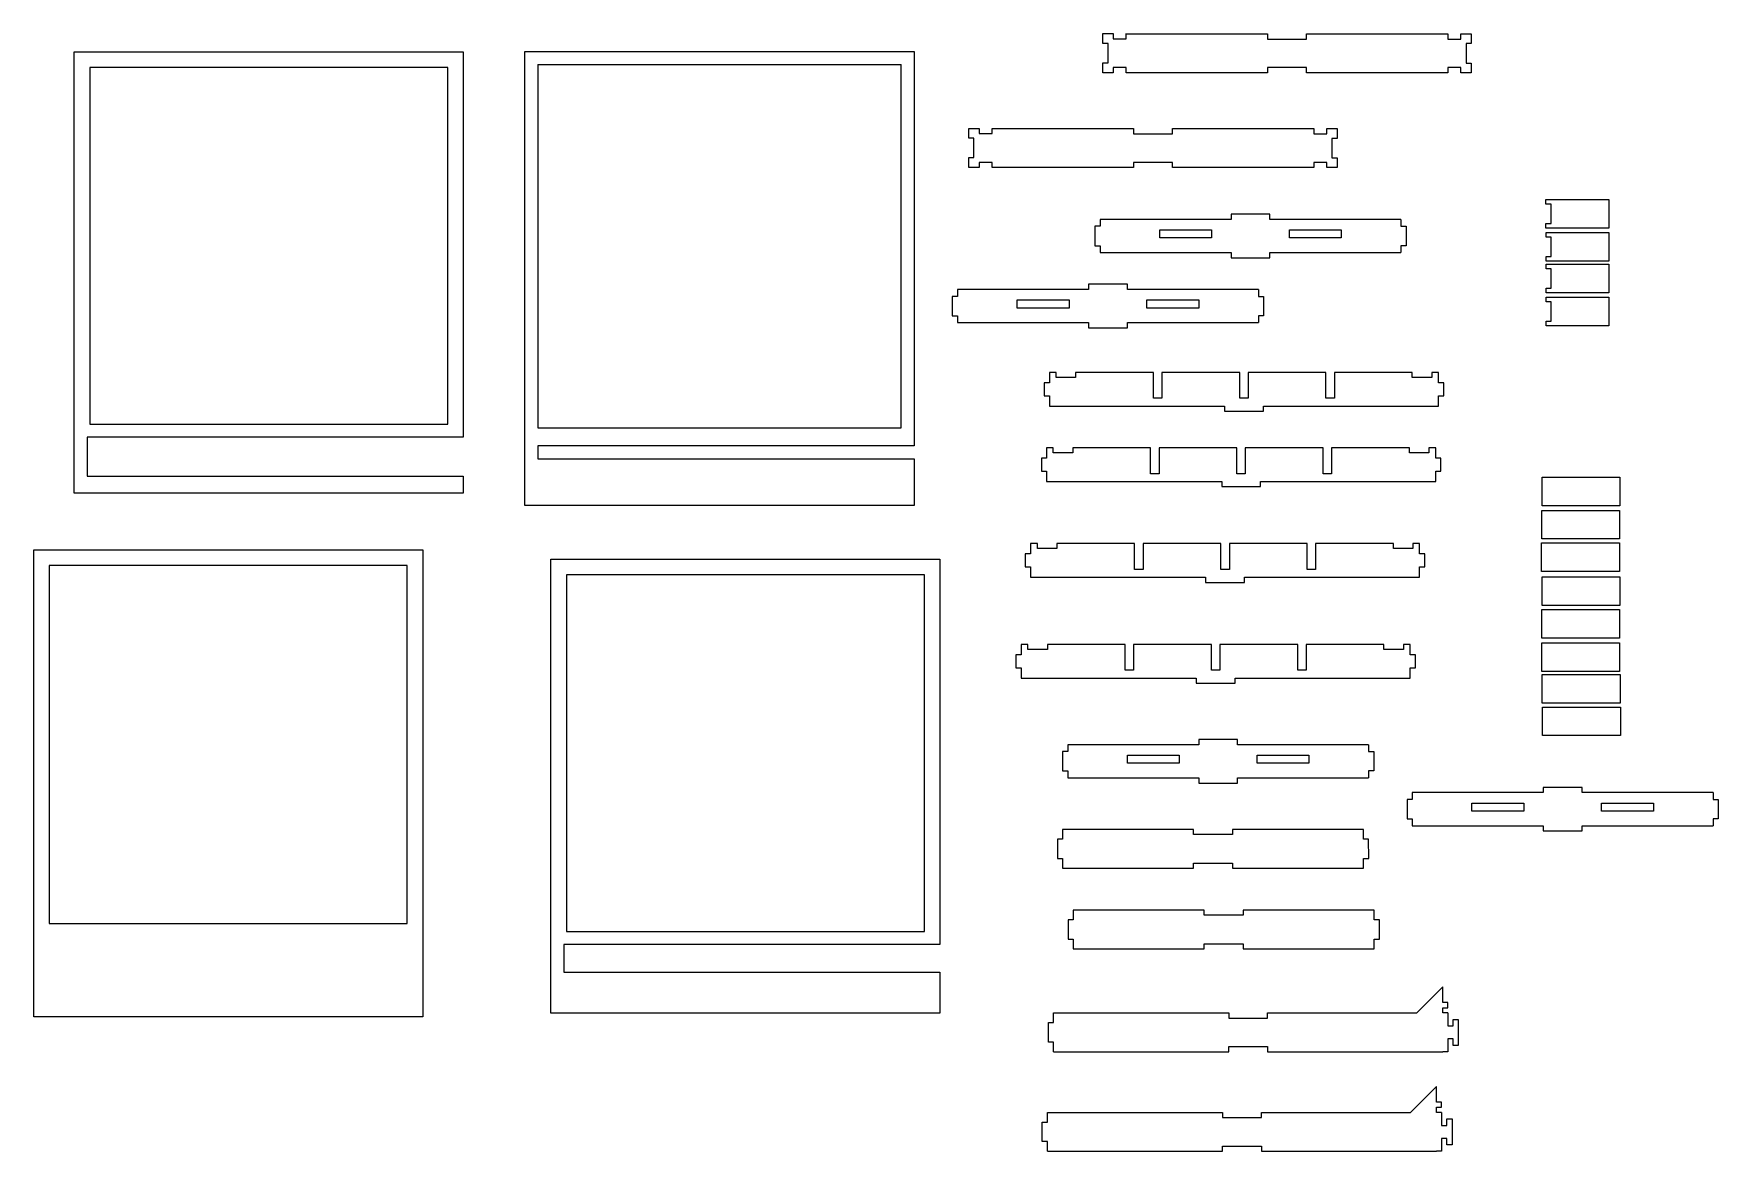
# Model space of a CAD drawing. Header units: millimetres. Extents: x 274 to 1573, y 202 to 1064.
import ezdxf

# ---------------------------------------------------------------- set-up
doc = ezdxf.new("R2010")
doc.units = ezdxf.units.MM
doc.layers.add('exterior', color=6, linetype='Continuous')
doc.layers.add('interior', color=4, linetype='Continuous')

msp = doc.modelspace()

# ---------------------------------------------------------------- linework, layer by layer
at = {"layer": 'exterior'}
for points in [[(1124.2, 1033.5), (1116.2, 1033.5), (1116.2, 1037.5), (1106.2, 1037.5), (1106.2, 1033.5), (1098.2, 1033.5), (1098.2, 1041.2), (1102.2, 1041.2), (1102.2, 1056.2), (1098.2, 1056.2), (1098.2, 1063.7), (1106.2, 1063.7), (1106.2, 1059.7), (1116.2, 1059.7), (1116.2, 1063.7)], [(1116.2, 1063.5), (1225.2, 1063.5), (1225.2, 1059.5), (1255.2, 1059.5), (1255.2, 1063.5), (1364.2, 1063.5), (1364.2, 1059.5), (1374.2, 1059.5), (1374.2, 1063.5), (1382.2, 1063.5), (1382.2, 1056), (1378.2, 1056), (1378.2, 1041), (1382.2, 1041), (1382.2, 1033.5)], [(605.1, 709.6), (305.1, 709.6), (305.1, 1049.6), (317.1, 1049.6), (605.1, 1049.6), (605.1, 752.6), (315.1, 752.6), (315.1, 722.6), (605.1, 722.6), (605.1, 709.6)], [(952.6, 699.9), (652.6, 699.9), (652.6, 1049.9), (662.6, 1049.9)], [(652.6, 1049.9), (952.6, 1049.9), (952.6, 759.9)], [(662.6, 1039.9), (942.6, 1039.9)], [(662.6, 1039.9), (662.6, 759.9), (942.6, 759.9)], [(942.6, 759.9), (942.6, 1039.9)], [(1356.2, 1033.5), (1255.2, 1033.5), (1255.2, 1037.5), (1225.2, 1037.5), (1225.2, 1033.5), (1124.2, 1033.5)], [(1382.2, 1033.5), (1374.2, 1033.5), (1374.2, 1037.5), (1364.2, 1037.5), (1364.2, 1033.5), (1356.2, 1033.5)], [(1020.8, 960.5), (1012.8, 960.5), (1012.8, 964.5), (1002.8, 964.5), (1002.8, 960.5), (994.8, 960.5), (994.8, 968.2), (998.8, 968.2), (998.8, 983.2), (994.8, 983.2), (994.8, 990.7), (1002.8, 990.7), (1002.8, 986.7), (1012.8, 986.7), (1012.8, 990.7)], [(1012.8, 990.5), (1121.8, 990.5), (1121.8, 986.5), (1151.8, 986.5), (1151.8, 990.5), (1260.8, 990.5), (1260.8, 986.5), (1270.8, 986.5), (1270.8, 990.5), (1278.8, 990.5), (1278.8, 983), (1274.8, 983), (1274.8, 968), (1278.8, 968), (1278.8, 960.5)], [(1252.8, 960.5), (1151.8, 960.5), (1151.8, 964.5), (1121.8, 964.5), (1121.8, 960.5), (1020.8, 960.5)], [(1278.8, 960.5), (1270.8, 960.5), (1270.8, 964.5), (1260.8, 964.5), (1260.8, 960.5), (1252.8, 960.5)], [(1439.7, 935.8), (1488.2, 935.8), (1488.2, 913.8), (1439.7, 913.8), (1439.7, 917.3), (1443.7, 917.3), (1443.7, 932.3), (1439.7, 932.3), (1439.7, 935.8)], [(1328, 920.5), (1227, 920.5), (1227, 924.5), (1197, 924.5), (1197, 920.5), (1096, 920.5), (1096, 915.2), (1092, 915.2), (1092, 900.2), (1096, 900.2), (1096, 895), (1197, 895), (1197, 891), (1227, 891), (1227, 895), (1328, 895)], [(1328, 920.5), (1328, 915.2), (1332, 915.2), (1332, 900.2), (1328, 900.2), (1328, 895)], [(1439.9, 910.3), (1488.4, 910.3), (1488.4, 888.3), (1439.9, 888.3), (1439.9, 891.8), (1443.9, 891.8), (1443.9, 906.8), (1439.9, 906.8), (1439.9, 910.3)], [(1439.9, 885.9), (1488.4, 885.9), (1488.4, 863.9), (1439.9, 863.9), (1439.9, 867.4), (1443.9, 867.4), (1443.9, 882.4), (1439.9, 882.4), (1439.9, 885.9)], [(1218.1, 866.5), (1117.1, 866.5), (1117.1, 870.5), (1087.1, 870.5), (1087.1, 866.5), (986.1, 866.5), (986.1, 861.2), (982.1, 861.2), (982.1, 846.2), (986.1, 846.2), (986.1, 841), (1087.1, 841), (1087.1, 837), (1117.1, 837), (1117.1, 841), (1218.1, 841)], [(1218.1, 866.5), (1218.1, 861.2), (1222.1, 861.2), (1222.1, 846.2), (1218.1, 846.2), (1218.1, 841)], [(1439.9, 860.5), (1488.4, 860.5), (1488.4, 838.5), (1439.9, 838.5), (1439.9, 842), (1443.9, 842), (1443.9, 857), (1439.9, 857), (1439.9, 860.5)], [(1357, 802.6), (1351.7, 802.6), (1351.7, 798.6), (1336.7, 798.6), (1336.7, 802.6), (1276.7, 802.6), (1276.7, 782.6), (1270.2, 782.6), (1270.2, 802.6), (1210.2, 802.6), (1210.2, 782.6), (1203.7, 782.6), (1203.7, 802.6), (1143.7, 802.6), (1143.7, 782.6), (1137.2, 782.6), (1137.2, 802.6), (1077.2, 802.6), (1077.2, 798.6), (1062.2, 798.6), (1062.2, 802.6), (1057, 802.6), (1057, 794.6), (1053, 794.6), (1053, 784.6), (1057, 784.6), (1057, 776.6), (1192, 776.6), (1192, 772.6), (1222, 772.6), (1222, 776.6), (1357, 776.6)], [(1357, 776.6), (1357, 784.6), (1361, 784.6), (1361, 794.6), (1357, 794.6), (1357, 802.6)], [(952.6, 759.9), (952.6, 745.9), (662.6, 745.9), (662.6, 735.9), (952.6, 735.9), (952.6, 699.9)], [(1354.8, 744.5), (1349.5, 744.5), (1349.5, 740.5), (1334.5, 740.5), (1334.5, 744.5), (1274.5, 744.5), (1274.5, 724.5), (1268, 724.5), (1268, 744.5), (1208, 744.5), (1208, 724.5), (1201.5, 724.5), (1201.5, 744.5), (1141.5, 744.5), (1141.5, 724.5), (1135, 724.5), (1135, 744.5), (1075, 744.5), (1075, 740.5), (1060, 740.5), (1060, 744.5), (1054.8, 744.5), (1054.8, 736.5), (1050.8, 736.5), (1050.8, 726.5), (1054.8, 726.5), (1054.8, 718.5), (1189.8, 718.5), (1189.8, 714.5), (1219.8, 714.5), (1219.8, 718.5), (1354.8, 718.5)], [(1354.8, 718.5), (1354.8, 726.5), (1358.8, 726.5), (1358.8, 736.5), (1354.8, 736.5), (1354.8, 744.5)], [(1436.8, 721.7), (1496.8, 721.7), (1496.8, 699.7), (1436.8, 699.7), (1436.8, 721.7)], [(1436.6, 696.2), (1496.6, 696.2), (1496.6, 674.2), (1436.6, 674.2), (1436.6, 696.2)], [(573.9, 305.7), (273.9, 305.7), (273.9, 665.7), (573.9, 665.7), (573.9, 305.7)], [(1342.4, 670.7), (1337.2, 670.7), (1337.2, 666.7), (1322.2, 666.7), (1322.2, 670.7), (1262.2, 670.7), (1262.2, 650.7), (1255.7, 650.7), (1255.7, 670.7), (1195.7, 670.7), (1195.7, 650.7), (1189.2, 650.7), (1189.2, 670.7), (1129.2, 670.7), (1129.2, 650.7), (1122.7, 650.7), (1122.7, 670.7), (1062.7, 670.7), (1062.7, 666.7), (1047.7, 666.7), (1047.7, 670.7), (1042.4, 670.7), (1042.4, 662.7), (1038.4, 662.7), (1038.4, 652.7), (1042.4, 652.7), (1042.4, 644.7), (1177.4, 644.7), (1177.4, 640.7), (1207.4, 640.7), (1207.4, 644.7), (1342.4, 644.7)], [(1342.4, 644.7), (1342.4, 652.7), (1346.4, 652.7), (1346.4, 662.7), (1342.4, 662.7), (1342.4, 670.7)], [(1436.4, 671.1), (1496.4, 671.1), (1496.4, 649.1), (1436.4, 649.1), (1436.4, 671.1)], [(972.6, 308.6), (672.6, 308.6), (672.6, 658.6), (684.6, 658.6)], [(684.6, 658.6), (972.6, 658.6), (972.6, 371.6)], [(960.6, 646.6), (684.6, 646.6)], [(684.6, 646.6), (684.6, 371.6), (960.6, 371.6)], [(960.6, 371.6), (960.6, 646.6)], [(1436.8, 645), (1496.8, 645), (1496.8, 623), (1436.8, 623), (1436.8, 645)], [(1436.6, 619.7), (1496.6, 619.7), (1496.6, 597.7), (1436.6, 597.7), (1436.6, 619.7)], [(1335.1, 592.9), (1329.9, 592.9), (1329.9, 588.9), (1314.9, 588.9), (1314.9, 592.9), (1254.9, 592.9), (1254.9, 572.9), (1248.4, 572.9), (1248.4, 592.9), (1188.4, 592.9), (1188.4, 572.9), (1181.9, 572.9), (1181.9, 592.9), (1121.9, 592.9), (1121.9, 572.9), (1115.4, 572.9), (1115.4, 592.9), (1055.4, 592.9), (1055.4, 588.9), (1040.4, 588.9), (1040.4, 592.9), (1035.1, 592.9), (1035.1, 584.9), (1031.1, 584.9), (1031.1, 574.9), (1035.1, 574.9), (1035.1, 566.9), (1170.1, 566.9), (1170.1, 562.9), (1200.1, 562.9), (1200.1, 566.9), (1335.1, 566.9)], [(1335.1, 566.9), (1335.1, 574.9), (1339.1, 574.9), (1339.1, 584.9), (1335.1, 584.9), (1335.1, 592.9)], [(1436.5, 594.1), (1496.5, 594.1), (1496.5, 572.1), (1436.5, 572.1), (1436.5, 594.1)], [(1437, 569.6), (1497, 569.6), (1497, 547.6), (1437, 547.6), (1437, 569.6)], [(1437.2, 544.6), (1497.2, 544.6), (1497.2, 522.6), (1437.2, 522.6), (1437.2, 544.6)], [(1303.1, 515.5), (1202.1, 515.5), (1202.1, 519.5), (1172.1, 519.5), (1172.1, 515.5), (1071.1, 515.5), (1071.1, 510.3), (1067.1, 510.3), (1067.1, 495.3), (1071.1, 495.3), (1071.1, 490), (1172.1, 490), (1172.1, 486), (1202.1, 486), (1202.1, 490), (1303.1, 490)], [(1303.1, 515.5), (1303.1, 510.3), (1307.1, 510.3), (1307.1, 495.3), (1303.1, 495.3), (1303.1, 490)], [(1568.7, 478.6), (1467.7, 478.6), (1467.7, 482.6), (1437.7, 482.6), (1437.7, 478.6), (1336.7, 478.6), (1336.7, 473.3), (1332.7, 473.3), (1332.7, 458.3), (1336.7, 458.3), (1336.7, 453.1), (1437.7, 453.1), (1437.7, 449.1), (1467.7, 449.1), (1467.7, 453.1), (1568.7, 453.1)], [(1568.7, 478.6), (1568.7, 473.3), (1572.7, 473.3), (1572.7, 458.3), (1568.7, 458.3), (1568.7, 453.1)], [(1067.2, 450.3), (1067.2, 442.8), (1063.2, 442.8), (1063.2, 427.8), (1067.2, 427.8), (1067.2, 420.3), (1168.2, 420.3)], [(1168.2, 420.3), (1168.2, 424.3), (1198.2, 424.3), (1198.2, 420.3), (1299.2, 420.3), (1299.2, 427.8), (1303.2, 427.8), (1303.1, 442.8), (1299.1, 442.8), (1299.1, 450.3), (1198.1, 450.3), (1198.1, 446.3), (1168.1, 446.3), (1168.1, 450.3), (1067.2, 450.3)], [(1075.4, 388.1), (1075.4, 380.6), (1071.4, 380.6), (1071.4, 365.6), (1075.4, 365.6), (1075.4, 358.1), (1176.4, 358.1)], [(1176.4, 358.1), (1176.4, 362.1), (1206.4, 362.1), (1206.4, 358.1), (1307.4, 358.1), (1307.4, 365.6), (1311.4, 365.6), (1311.4, 380.6), (1307.4, 380.6), (1307.4, 388.1), (1206.4, 388.1), (1206.4, 384.1), (1176.4, 384.1), (1176.4, 388.1), (1075.4, 388.1)], [(972.6, 371.6), (972.6, 361.6), (682.6, 361.6), (682.6, 340.1), (972.6, 340.1), (972.6, 308.6)], [(1060.2, 308.8), (1195.2, 308.8), (1195.2, 304.8), (1225.2, 304.8), (1225.2, 308.8), (1340.2, 308.8), (1360.2, 328.8)], [(1364.2, 308.8), (1360.2, 308.8), (1360.2, 312.8), (1364.2, 312.8), (1364.2, 316.8), (1360.2, 316.8), (1360.2, 328.8)], [(1060.2, 278.8), (1060.2, 286.3), (1056.2, 286.3), (1056.2, 301.3), (1060.2, 301.3), (1060.2, 308.8)], [(1364.2, 308.8), (1364.2, 298.8), (1368.2, 298.8), (1368.2, 303.8), (1372.2, 303.8), (1372.2, 283.8), (1368.2, 283.8), (1368.2, 288.8), (1364.2, 288.8), (1364.2, 278.8), (1360.2, 278.8)], [(1060.2, 278.8), (1195.2, 278.8), (1195.2, 282.8), (1225.2, 282.8), (1225.2, 278.8), (1360.2, 278.8)], [(1055.4, 232.1), (1190.4, 232.1), (1190.4, 228.1), (1220.4, 228.1), (1220.4, 232.1), (1335.4, 232.1), (1355.4, 252.1)], [(1359.4, 232.1), (1355.4, 232.1), (1355.4, 236.1), (1359.4, 236.1), (1359.4, 240.1), (1355.4, 240.1), (1355.4, 252.1)], [(1055.4, 202.1), (1055.4, 209.6), (1051.4, 209.6), (1051.4, 224.6), (1055.4, 224.6), (1055.4, 232.1)], [(1359.4, 232.1), (1359.4, 222.1), (1363.4, 222.1), (1363.4, 227.1), (1367.4, 227.1), (1367.4, 207.1), (1363.4, 207.1), (1363.4, 212.1), (1359.4, 212.1), (1359.4, 202.1), (1355.4, 202.1)], [(1055.4, 202.1), (1190.4, 202.1), (1190.4, 206.1), (1220.4, 206.1), (1220.4, 202.1), (1355.4, 202.1)]]:
    msp.add_lwpolyline(points, dxfattribs=at)
at = {"layer": 'interior'}
for points in [[(317.1, 762.6), (593.1, 762.6), (593.1, 1037.6), (317.1, 1037.6), (317.1, 762.6)], [(1142, 906.2), (1142, 912.5), (1182, 912.5), (1182, 906.2), (1142, 906.2)], [(1242, 912.5), (1282, 912.5), (1282, 906.2), (1242, 906.2), (1242, 912.5)], [(1032.1, 852.2), (1032.1, 858.5), (1072.1, 858.5), (1072.1, 852.2), (1032.1, 852.2)], [(1132.1, 858.5), (1172.1, 858.5), (1172.1, 852.2), (1132.1, 852.2), (1132.1, 858.5)], [(561.9, 653.7), (285.9, 653.7), (285.9, 377.7)], [(285.9, 377.7), (561.9, 377.7), (561.9, 653.7)], [(1117.1, 501.3), (1117.1, 507.5), (1157.1, 507.5), (1157.1, 501.3), (1117.1, 501.3)], [(1217.1, 507.5), (1257.1, 507.5), (1257.1, 501.3), (1217.1, 501.3), (1217.1, 507.5)], [(1382.7, 464.3), (1382.7, 470.6), (1422.7, 470.6), (1422.7, 464.3), (1382.7, 464.3)], [(1482.7, 470.6), (1522.7, 470.6), (1522.7, 464.3), (1482.7, 464.3), (1482.7, 470.6)]]:
    msp.add_lwpolyline(points, dxfattribs=at)

doc.saveas('drawing.dxf')
